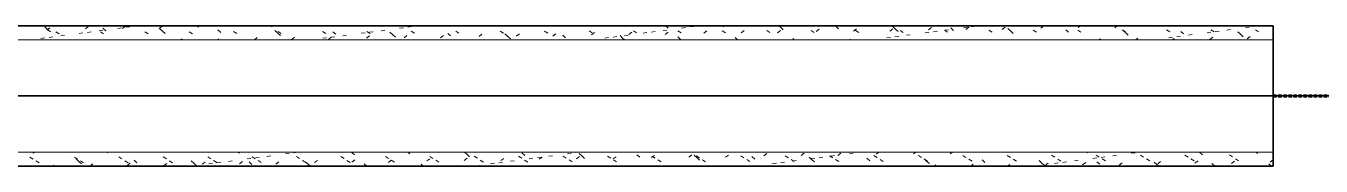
# Model space of a CAD drawing. Header units: millimetres. Extents: x -4948 to 42228, y -4856 to 69378.
# Drawn here: x 6598 to 7751, y 47450 to 47575 of the extents above; entities that cross this region are included whole.
import ezdxf

# ---------------------------------------------------------------- set-up
doc = ezdxf.new("R2010")
doc.units = ezdxf.units.MM
doc.linetypes.add('Штрих 3 х 1_5 мм', pattern=[4.5, 3, -1.5])
for name, color, linetype, lineweight in [('A-AREA', 32, 'Continuous', 9), ('A-DETL', 90, 'Continuous', 9), ('A-WALL', 113, 'Continuous', 13), ('A-WALL-PATT', 111, 'Continuous', 13), ('I-WALL', 2, 'Continuous', 13)]:
    doc.layers.add(name, color=color, linetype=linetype, lineweight=lineweight)

# ---------------------------------------------------------------- blocks, each defined once
blk = doc.blocks.new('27ELB-RD-AR-0000-BIM_rvt-1-1 этаж отм_ _0_000 лотки')
at = {"layer": 'A-AREA', "color": 252, "linetype": 'Штрих 3 х 1_5 мм', "lineweight": 70}
blk.add_line((7708.9, 47512.1), (9708.9, 47512.1), dxfattribs=at)
at = {"layer": 'A-DETL', "color": 252, "lineweight": 35}
blk.add_line((5508.9, 47512.1), (9708.9, 47512.1), dxfattribs=at)
at = {"layer": 'A-WALL', "color": 252, "lineweight": 9}
for p, q in [((5571.4, 47562.1), (7708.9, 47562.1)), ((5571.4, 47462.1), (7708.9, 47462.1))]:
    blk.add_line(p, q, dxfattribs=at)
at = {"layer": 'A-WALL-PATT', "color": 252, "linetype": 'Continuous', "lineweight": 9}
for p, q in [((6615.3, 47573.7), (6617.7, 47571.5)), ((6617, 47570.8), (6619.6, 47572.8)), ((6617.7, 47571.5), (6617.7, 47571.5)), ((6617.7, 47571.5), (6620.2, 47569.2)), ((6625.1, 47569.2), (6628, 47567.4)), ((6629.4, 47565.7), (6632.7, 47566.1)), ((6645.9, 47567.8), (6649.2, 47568.3)), ((6651.3, 47572), (6653.9, 47574.1)), ((6653.3, 47568.8), (6656.6, 47569.2)), ((6663.6, 47570.2), (6666.9, 47570.6)), ((6664.7, 47569.3), (6667.5, 47567.5)), ((6666.9, 47572.5), (6669.4, 47570.3)), ((6680.1, 47572.3), (6683.4, 47572.8)), ((6684.5, 47572.4), (6687.2, 47574.5)), ((6687.4, 47573.3), (6690.8, 47573.7)), ((6704.2, 47569.4), (6707.1, 47567.6)), ((6717, 47572.3), (6719.7, 47574.3)), ((6717.7, 47572.1), (6720.1, 47570)), ((6720.1, 47570), (6720.1, 47570)), ((6720.1, 47570), (6722.5, 47567.7)), ((6743.8, 47569.4), (6746.6, 47567.6)), ((6751.3, 47573.5), (6752.7, 47574.6)), ((6769.3, 47571), (6771.8, 47568.7)), ((6783.3, 47569.5), (6786.2, 47567.7)), ((6784.5, 47574), (6785.4, 47574.6)), ((6817, 47573.8), (6818.1, 47574.6)), ((6820.1, 47570.5), (6822.5, 47568.4)), ((6822.5, 47568.4), (6822.5, 47568.4)), ((6822.5, 47568.4), (6824.9, 47566.1)), ((6822.9, 47569.6), (6825.7, 47567.8)), ((6862.4, 47569.7), (6865.3, 47567.9)), ((6871.7, 47569.4), (6874.2, 47567.2)), ((6880.4, 47565.8), (6883.7, 47566.3)), ((6896.9, 47568), (6900.3, 47568.4)), ((6902, 47569.7), (6904.8, 47567.9)), ((6904.3, 47569), (6907.6, 47569.4)), ((6914.6, 47570.3), (6917.9, 47570.8)), ((6922.5, 47569), (6924.8, 47566.8)), ((6924.8, 47566.8), (6924.8, 47566.8)), ((6924.8, 47566.8), (6927.3, 47564.6)), ((6931.1, 47572.5), (6934.4, 47572.9)), ((6935, 47564), (6937.6, 47566)), ((6938.5, 47573.5), (6941.8, 47573.9)), ((6941.5, 47569.8), (6944.4, 47568)), ((6974.1, 47567.9), (6976.5, 47565.6)), ((6981.1, 47569.9), (6983.9, 47568.1)), ((7001.8, 47565.1), (7004.4, 47567.1)), ((7020.6, 47569.9), (7023.5, 47568.1)), ((7024.9, 47567.4), (7027.2, 47565.3)), ((7035, 47565.5), (7037.7, 47567.5)), ((7060.2, 47570), (7063, 47568.2)), ((7067.4, 47574.6), (7067.9, 47574.2)), ((7067.5, 47565.3), (7070.2, 47567.4)), ((7076.5, 47566.3), (7078.9, 47564)), ((7099.7, 47570.1), (7102.6, 47568.3)), ((7101.8, 47566.6), (7104.5, 47568.6)), ((7131.4, 47566), (7134.7, 47566.4)), ((7135.1, 47567), (7137.7, 47569)), ((7139.3, 47570.2), (7142.1, 47568.4)), ((7147.9, 47568.2), (7151.3, 47568.6)), ((7155.3, 47569.1), (7158.6, 47569.6)), ((7165.6, 47570.5), (7168.9, 47570.9)), ((7167.5, 47566.8), (7170.2, 47568.9)), ((7168.1, 47574.6), (7170.3, 47572.6)), ((7178.8, 47570.2), (7181.7, 47568.4)), ((7182.1, 47572.7), (7185.5, 47573.1)), ((7189.5, 47573.6), (7192.8, 47574.1)), ((7201.8, 47568.1), (7204.5, 47570.1)), ((7218.4, 47574.6), (7219.5, 47573.6)), ((7218.4, 47570.3), (7221.2, 47568.5)), ((7235.1, 47568.5), (7237.8, 47570.5)), ((7257.9, 47570.4), (7260.8, 47568.6)), ((7267.6, 47568.3), (7270.2, 47570.4)), ((7268.8, 47574.6), (7270.2, 47573.3)), ((7270.2, 47573.3), (7270.2, 47573.3)), ((7270.2, 47573.3), (7272.7, 47571)), ((7297.5, 47570.4), (7300.3, 47568.6)), ((7301.9, 47569.6), (7304.5, 47571.6)), ((7319.4, 47574.3), (7321.9, 47572.1)), ((7335.1, 47570), (7337.8, 47572)), ((7337, 47570.5), (7339.9, 47568.7)), ((7367.6, 47569.8), (7370.3, 47571.9)), ((7370.2, 47573.9), (7372.6, 47571.7)), ((7372.6, 47571.7), (7372.6, 47571.7)), ((7372.6, 47571.7), (7375, 47569.5)), ((7376.6, 47570.6), (7379.4, 47568.8)), ((7382.4, 47566.2), (7385.7, 47566.6)), ((7399, 47568.3), (7402.3, 47568.8)), ((7401.9, 47571.1), (7404.6, 47573.1)), ((7406.3, 47569.3), (7409.6, 47569.7)), ((7416.1, 47570.7), (7419, 47568.9)), ((7416.6, 47570.7), (7419.9, 47571.1)), ((7421.8, 47572.8), (7424.3, 47570.5)), ((7433.1, 47572.8), (7436.5, 47573.3)), ((7435.2, 47571.5), (7437.8, 47573.5)), ((7440.5, 47573.8), (7443.8, 47574.2)), ((7455.7, 47570.7), (7458.5, 47568.9)), ((7467.6, 47571.3), (7470.3, 47573.4)), ((7472.6, 47572.3), (7475, 47570.2)), ((7475, 47570.2), (7475, 47570.2)), ((7475, 47570.2), (7477.4, 47567.9)), ((7495.2, 47570.8), (7498.1, 47569)), ((7501.9, 47572.6), (7504.6, 47574.6)), ((7524.2, 47571.2), (7526.7, 47568.9)), ((7534.8, 47570.9), (7537.6, 47569.1)), ((7535.2, 47573), (7537.3, 47574.6)), ((7567.7, 47572.8), (7570, 47574.6)), ((7574.3, 47571), (7577.2, 47569.2)), ((7575, 47570.8), (7577.3, 47568.6)), ((7577.3, 47568.6), (7577.3, 47568.6)), ((7577.3, 47568.6), (7579.8, 47566.4)), ((7602, 47574.1), (7602.7, 47574.6)), ((7613.9, 47571), (7616.7, 47569.2)), ((7626.6, 47569.7), (7629, 47567.4)), ((7633.4, 47566.3), (7636.7, 47566.8)), ((7635.2, 47574.5), (7635.3, 47574.6)), ((7650, 47568.5), (7653.3, 47568.9)), ((7653.4, 47571.1), (7656.3, 47569.3)), ((7657.3, 47569.5), (7660.6, 47569.9)), ((7667.6, 47570.8), (7670.9, 47571.3)), ((7667.7, 47574.4), (7668, 47574.6)), ((7677.4, 47569.2), (7679.7, 47567.1)), ((7679.7, 47567.1), (7679.7, 47567.1)), ((7679.7, 47567.1), (7682.2, 47564.8)), ((7684.2, 47573), (7687.5, 47573.4)), ((7691.5, 47574), (7694.8, 47574.4)), ((7693, 47571.2), (7695.8, 47569.4)), ((6611.7, 47563.3), (6615.1, 47563.8)), ((6619.1, 47564.3), (6622.4, 47564.7)), ((6703.7, 47562.1), (6704.3, 47562.6)), ((6736.4, 47562.1), (6737.6, 47563)), ((6769.1, 47562.1), (6770.1, 47562.9)), ((6801.8, 47562.1), (6804.4, 47564.1)), ((6835, 47562.5), (6837.6, 47564.5)), ((6862.7, 47563.5), (6866.1, 47563.9)), ((6867.4, 47562.3), (6870.1, 47564.4)), ((6870.1, 47564.5), (6873.4, 47564.9)), ((6901.7, 47563.6), (6904.4, 47565.6)), ((6967.5, 47563.8), (6970.1, 47565.9)), ((7027.2, 47565.3), (7027.2, 47565.3)), ((7027.2, 47565.3), (7029.7, 47563)), ((7113.8, 47563.7), (7117.1, 47564.1)), ((7121.1, 47564.6), (7124.4, 47565.1)), ((7127.3, 47565.9), (7129.6, 47563.7)), ((7129.6, 47563.7), (7129.6, 47563.7)), ((7129.6, 47563.7), (7131.4, 47562.1)), ((7178.8, 47564.7), (7181.3, 47562.5)), ((7229.7, 47564.3), (7232, 47562.2)), ((7232, 47562.2), (7232, 47562.2)), ((7232, 47562.2), (7232.1, 47562.1)), ((7281.2, 47563.2), (7282.4, 47562.1)), ((7332, 47562.7), (7332.8, 47562.1)), ((7364.8, 47563.8), (7368.1, 47564.3)), ((7372.1, 47564.8), (7375.4, 47565.2)), ((7553.7, 47562.1), (7555, 47563.1)), ((7586.4, 47562.1), (7588.3, 47563.6)), ((7601.4, 47562.1), (7602.6, 47562.3)), ((7615.8, 47564), (7619.1, 47564.4)), ((7619.1, 47562.1), (7620.8, 47563.4)), ((7623.1, 47565), (7626.4, 47565.4)), ((7652.4, 47562.6), (7655.1, 47564.6)), ((7685.6, 47563), (7688.3, 47565.1)), ((6602, 47457.6), (6604.8, 47455.8)), ((6604.8, 47461.2), (6606.1, 47462.1)), ((6607.3, 47454.2), (6610.2, 47452.4)), ((6638.1, 47461.6), (6638.8, 47462.1)), ((6641.5, 47457.7), (6644.4, 47455.9)), ((6643.1, 47456), (6645.5, 47453.8)), ((6645.5, 47453.8), (6645.5, 47453.8)), ((6645.5, 47453.8), (6647.9, 47451.5)), ((6646.9, 47454.3), (6649.7, 47452.5)), ((6655.3, 47449.7), (6657.9, 47451.7)), ((6670.6, 47461.4), (6671.5, 47462.1)), ((6681.1, 47457.8), (6683.9, 47456)), ((6686.4, 47454.4), (6689.3, 47452.6)), ((6688.5, 47450.1), (6691.2, 47452.1)), ((6694.7, 47454.8), (6697.1, 47452.6)), ((6720.6, 47457.8), (6723.5, 47456)), ((6721, 47449.9), (6723.7, 47452)), ((6726, 47454.4), (6728.8, 47452.6)), ((6745.5, 47454.4), (6747.8, 47452.2)), ((6747.8, 47452.2), (6747.8, 47452.2)), ((6747.8, 47452.2), (6750.3, 47450)), ((6755.3, 47451.2), (6758, 47453.2)), ((6760.2, 47457.9), (6763, 47456.1)), ((6761.1, 47451.5), (6764.5, 47451.9)), ((6765.5, 47454.5), (6768.4, 47452.7)), ((6768.5, 47452.4), (6771.8, 47452.9)), ((6778.8, 47453.8), (6782.1, 47454.2)), ((6787.4, 47462.1), (6788.5, 47461.1)), ((6788.5, 47451.6), (6791.2, 47453.6)), ((6795.3, 47456), (6798.6, 47456.4)), ((6797.1, 47453.3), (6799.5, 47451)), ((6799.7, 47458), (6802.6, 47456.2)), ((6802.7, 47456.9), (6806, 47457.4)), ((6805.1, 47454.6), (6807.9, 47452.8)), ((6813, 47458.3), (6816.3, 47458.7)), ((6821, 47451.4), (6823.7, 47453.5)), ((6829.5, 47460.5), (6832.8, 47460.9)), ((6836.8, 47461.4), (6840.2, 47461.9)), ((6839.3, 47458.1), (6842.1, 47456.3)), ((6844.6, 47454.7), (6847.5, 47452.9)), ((6847.9, 47452.8), (6850.2, 47450.7)), ((6850.2, 47450.7), (6850.2, 47450.7)), ((6850.2, 47450.7), (6851.4, 47449.6)), ((6855.3, 47452.7), (6858, 47454.7)), ((6878.8, 47458.1), (6881.7, 47456.3)), ((6884.2, 47454.7), (6887, 47452.9)), ((6888.1, 47462.1), (6888.4, 47461.8)), ((6888.4, 47461.8), (6888.4, 47461.8)), ((6888.4, 47461.8), (6890.9, 47459.6)), ((6888.6, 47453.1), (6891.2, 47455.1)), ((6899.4, 47451.7), (6901.8, 47449.6)), ((6918.4, 47458.2), (6921.2, 47456.4)), ((6921.1, 47452.9), (6923.7, 47455)), ((6923.7, 47454.8), (6926.6, 47453)), ((6938.5, 47462.1), (6940.1, 47460.6)), ((6950.3, 47451.3), (6952.1, 47449.6)), ((6955.4, 47454.2), (6958, 47456.2)), ((6957.9, 47458.3), (6960.8, 47456.5)), ((6963.3, 47454.9), (6966.1, 47453.1)), ((6988.6, 47454.6), (6991.3, 47456.6)), ((6988.8, 47462.1), (6990.8, 47460.3)), ((6990.8, 47460.3), (6990.8, 47460.3)), ((6990.8, 47460.3), (6993.3, 47458)), ((6997.5, 47458.4), (7000.3, 47456.6)), ((7002.8, 47454.9), (7005.7, 47453.1)), ((7012.1, 47451.6), (7015.5, 47452.1)), ((7019.5, 47452.6), (7022.8, 47453)), ((7021.1, 47454.5), (7023.8, 47456.5)), ((7029.8, 47454), (7033.1, 47454.4)), ((7037, 47458.4), (7039.9, 47456.6)), ((7040, 47461.3), (7042.5, 47459)), ((7042.4, 47455), (7045.2, 47453.2)), ((7046.3, 47456.1), (7049.7, 47456.6)), ((7053.7, 47457.1), (7057, 47457.5)), ((7055.4, 47455.7), (7058.1, 47457.7)), ((7064, 47458.5), (7067.3, 47458.9)), ((7076.6, 47458.5), (7079.4, 47456.7)), ((7080.5, 47460.6), (7083.8, 47461.1)), ((7081.9, 47455.1), (7084.8, 47453.3)), ((7087.8, 47461.6), (7091.2, 47462)), ((7088.6, 47456.1), (7091.3, 47458.2)), ((7090.8, 47460.9), (7093.2, 47458.7)), ((7093.2, 47458.7), (7093.2, 47458.7)), ((7093.2, 47458.7), (7095.6, 47456.5)), ((7116.1, 47458.6), (7119, 47456.8)), ((7121.1, 47456), (7123.8, 47458)), ((7121.5, 47455.2), (7124.3, 47453.4)), ((7142.4, 47459.7), (7144.9, 47457.5)), ((7155.4, 47457.2), (7158.1, 47459.2)), ((7155.7, 47458.6), (7158.5, 47456.8)), ((7161, 47455.2), (7163.9, 47453.4)), ((7188.7, 47457.6), (7191.3, 47459.7)), ((7193.2, 47459.3), (7195.6, 47457.2)), ((7195.2, 47458.7), (7198.1, 47456.9)), ((7195.6, 47457.2), (7195.6, 47457.2)), ((7195.6, 47457.2), (7198, 47454.9)), ((7200.6, 47455.3), (7203.4, 47453.5)), ((7221.2, 47457.5), (7223.8, 47459.5)), ((7234.8, 47458.8), (7237.6, 47457)), ((7240.1, 47455.4), (7243, 47453.6)), ((7244.8, 47458.2), (7247.3, 47455.9)), ((7255.5, 47458.7), (7258.1, 47460.7)), ((7263.2, 47451.8), (7266.5, 47452.2)), ((7270.5, 47452.8), (7273.8, 47453.2)), ((7274.3, 47458.9), (7277.2, 47457.1)), ((7279.7, 47455.4), (7282.5, 47453.6)), ((7280.8, 47454.1), (7284.1, 47454.6)), ((7288.7, 47459.1), (7291.4, 47461.2)), ((7295.6, 47457.7), (7297.9, 47455.6)), ((7297.3, 47456.3), (7300.7, 47456.7)), ((7297.9, 47455.6), (7297.9, 47455.6)), ((7297.9, 47455.6), (7300.4, 47453.3)), ((7304.7, 47457.3), (7308, 47457.7)), ((7313.9, 47458.9), (7316.7, 47457.1)), ((7315, 47458.6), (7318.3, 47459.1)), ((7319.2, 47455.5), (7322.1, 47453.7)), ((7321.2, 47459), (7323.9, 47461)), ((7331.5, 47460.8), (7334.9, 47461.2)), ((7338.8, 47461.8), (7341.3, 47462.1)), ((7347.2, 47456.6), (7349.6, 47454.4)), ((7353.4, 47459), (7356.3, 47457.2)), ((7355.5, 47460.2), (7358, 47462.1)), ((7358.8, 47455.6), (7361.6, 47453.8)), ((7388.7, 47460.6), (7390.7, 47462.1)), ((7393, 47459.1), (7395.8, 47457.3)), ((7398, 47456.2), (7400.3, 47454)), ((7398.3, 47455.7), (7401.2, 47453.9)), ((7400.3, 47454), (7400.3, 47454)), ((7400.3, 47454), (7402.8, 47451.8)), ((7407.1, 47449.6), (7408.6, 47450.8)), ((7421.2, 47460.5), (7423.3, 47462.1)), ((7432.5, 47459.2), (7435.3, 47457.3)), ((7437.9, 47455.7), (7440.7, 47453.9)), ((7439.7, 47449.6), (7441.8, 47451.2)), ((7449.6, 47455.1), (7452, 47452.8)), ((7455.5, 47461.7), (7456, 47462.1)), ((7472.1, 47459.2), (7474.9, 47457.4)), ((7472.4, 47449.6), (7474.3, 47451)), ((7477.4, 47455.8), (7480.3, 47454)), ((7500.4, 47454.6), (7502.7, 47452.5)), ((7502.7, 47452.5), (7502.7, 47452.5)), ((7502.7, 47452.5), (7505.2, 47450.2)), ((7505.9, 47450.2), (7508.6, 47452.3)), ((7511.6, 47459.3), (7514.4, 47457.5)), ((7514.2, 47452), (7517.5, 47452.4)), ((7517, 47455.9), (7519.8, 47454.1)), ((7521.3, 47462), (7521.4, 47462.1)), ((7521.5, 47452.9), (7524.8, 47453.4)), ((7531.8, 47454.3), (7535.1, 47454.7)), ((7539.2, 47450.6), (7541.9, 47452.7)), ((7542.6, 47462.1), (7543.4, 47461.4)), ((7548.4, 47456.5), (7551.7, 47456.9)), ((7551.2, 47459.4), (7554, 47457.6)), ((7551.9, 47453.5), (7554.4, 47451.2)), ((7555.7, 47457.4), (7559, 47457.9)), ((7556.5, 47456), (7559.4, 47454.2)), ((7566, 47458.8), (7569.3, 47459.2)), ((7571.7, 47450.5), (7574.3, 47452.5)), ((7582.5, 47461), (7585.9, 47461.4)), ((7589.9, 47461.9), (7591.1, 47462.1)), ((7590.7, 47459.4), (7593.5, 47457.6)), ((7596.1, 47456), (7598.9, 47454.2)), ((7602.8, 47453.1), (7605.1, 47450.9)), ((7605.1, 47450.9), (7605.1, 47450.9)), ((7605.1, 47450.9), (7606.6, 47449.6)), ((7606, 47451.7), (7608.6, 47453.8)), ((7630.3, 47459.5), (7633.1, 47457.7)), ((7635.6, 47456.1), (7638.5, 47454.3)), ((7639.2, 47452.2), (7641.9, 47454.2)), ((7643.3, 47462.1), (7643.3, 47462.1)), ((7643.3, 47462.1), (7643.3, 47462.1)), ((7643.3, 47462.1), (7645.8, 47459.8)), ((7654.3, 47451.9), (7656.8, 47449.7)), ((7669.8, 47459.6), (7672.6, 47457.8)), ((7671.7, 47452), (7674.4, 47454)), ((7675.2, 47456.2), (7678, 47454.4)), ((7693.6, 47462.1), (7695, 47460.8)), ((7705.1, 47451.5), (7707.2, 47449.6)), ((7706, 47453.2), (7708.7, 47455.3)), ((6622.5, 47449.6), (6623.6, 47450.5)), ((6746.9, 47449.6), (6747.9, 47449.7)), ((6996.6, 47449.6), (6998.9, 47449.9)), ((7001.8, 47450.2), (7002.4, 47449.6)), ((7052.7, 47449.7), (7052.8, 47449.6)), ((7246.6, 47449.6), (7249.9, 47450.1)), ((7341.7, 47449.6), (7341.8, 47449.7)), ((7497.6, 47449.8), (7500.9, 47450.2))]:
    blk.add_line(p, q, dxfattribs=at)
at = {"layer": 'I-WALL', "color": 252, "lineweight": 35}
for p, q in [((7708.9, 47574.6), (5571.4, 47574.6)), ((7708.9, 47449.6), (7708.9, 47574.6)), ((5571.4, 47449.6), (7708.9, 47449.6))]:
    blk.add_line(p, q, dxfattribs=at)

msp = doc.modelspace()

# ---------------------------------------------------------------- block references
at = {"lineweight": 5}
msp.add_blockref('27ELB-RD-AR-0000-BIM_rvt-1-1 этаж отм_ _0_000 лотки', (0, 0), dxfattribs=at)

doc.saveas('drawing.dxf')
